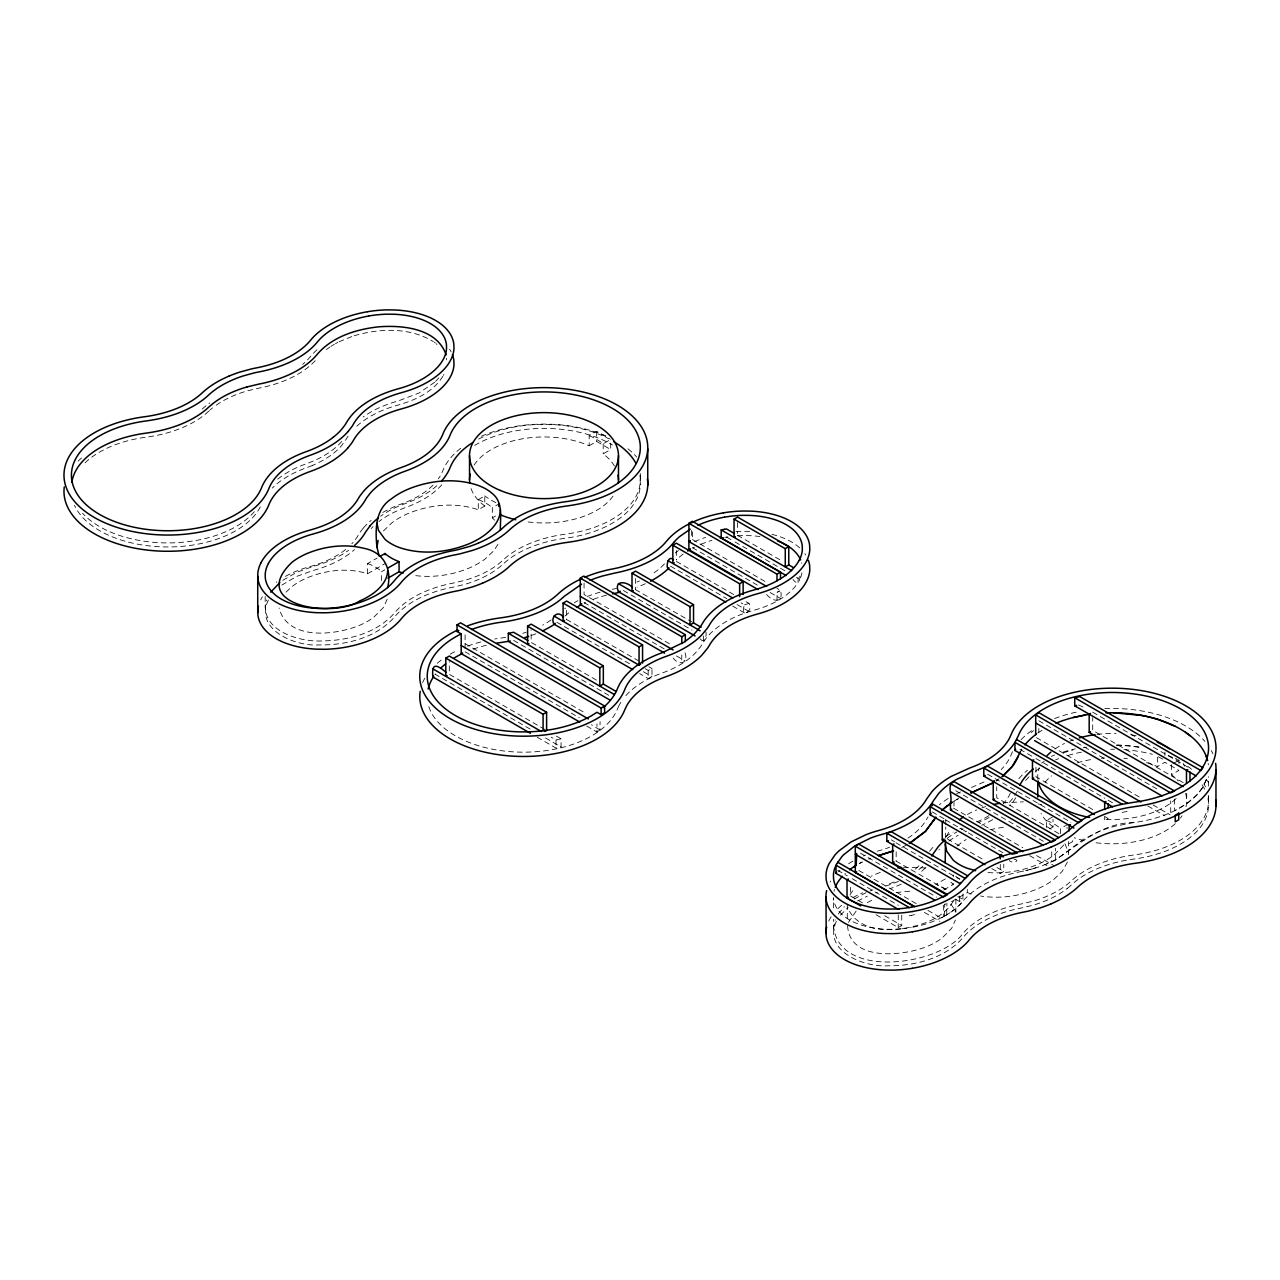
<?xml version="1.0" encoding="UTF-8"?>
<svg xmlns="http://www.w3.org/2000/svg" width="1280" height="1280" viewBox="0 0 1280 1280"><rect width="100%" height="100%" fill="white"/><g stroke="black" fill="none" stroke-linecap="round" stroke-linejoin="round"><path stroke-width="0.75" stroke-dasharray="5 3.75" d="M465.088 648.56L465.088 632.096M584.064 583.056L584.064 594.48L671.36 644.88M586.656 726.048L596.96 732L596.96 723.888M596.96 732L599.904 729.904L600.096 721.648M640.288 478.464L640.288 472.8M746.048 601.664L748.96 603.344C754.08 611.856 739.44 618.512 744.512 604.832L741.248 602.944M766.624 594.544C773.408 602.704 783.968 602.656 780.464 590.368L777.024 588.384M798.096 577.584L798.096 582.448A79.616 45.968 0 0 1 795.056 586.688L793.904 588.032A83.888 48.432 0 0 1 788.896 592.912L787.024 594.464A86.816 50.128 0 0 1 768.096 605.408L765.52 606.448A83.84 48.4 0 0 1 756.864 609.408L754.304 610.144A99.296 57.328 0 0 0 702.272 644.016A87.76 50.672 0 0 1 700.496 646.832L695.392 653.008A93.936 54.24 0 0 1 689.152 658.608A95.568 55.168 0 0 1 662.176 673.008A99.296 57.328 0 0 0 624 697.872M799.776 576.128C800.352 580.08 797.984 586.288 792.976 579.488M1208.208 796.144A96.32 55.616 0 0 1 1133.776 855.008A99.296 57.328 0 0 0 1071.44 880.832L1067.472 884.256A95.04 54.864 0 0 1 1032.896 901.216L1021.232 903.984A99.296 57.328 0 0 0 962.544 934.032C937.328 967.072 830.176 980.496 833.408 919.312M833.408 907.856L833.44 897.616M1055.52 860.464L1051.728 861.6L1051.728 850.176M1055.52 859.744L1055.44 848.272M1068.592 854.736L1068.592 841.632M1170.704 812.56L1170.704 800.96M1174.592 799.152L1174.592 810.752L1186.336 803.904L1196.592 795.216L1202.928 787.088L1207.12 777.92L1202.928 787.088A96.32 55.616 0 0 1 1198.032 793.648L1195.056 796.752A96.32 55.616 0 0 1 1188.208 802.544L1180.336 807.696A96.32 55.616 0 0 1 1133.776 822.576C1102.096 822.704 1080.064 843.968 1055.44 859.696M1208.512 799.296L1208.528 795.536M1208.528 786.112L1208.544 776.704M639.984 475.296A96.32 55.616 0 0 1 565.552 534.16A99.296 57.328 0 0 0 503.2 559.984L499.232 563.408A95.04 54.864 0 0 1 464.672 580.368L452.992 583.136A99.296 57.328 0 0 0 394.32 613.184C376.544 633.28 348.208 640.512 322.224 640.944C298.768 642.208 258.352 630.016 266.608 599.952M446.56 359.76L446.544 358.272M833.408 928.848L835.216 919.792M847.584 925.648C849.504 962.16 904.128 956.064 927.584 946.272A73.104 42.208 0 0 0 941.968 938.144L951.68 928.304L955.408 920.048M801.968 572.816L801.824 573.52A71.664 41.376 0 0 1 800.944 576.56L799.776 579.36L796.368 577.392M387.184 599.2L383.456 607.472L373.744 617.296A73.104 42.208 0 0 1 359.344 625.424C334.752 635.456 287.632 640.8 279.072 608M1067.472 861.984L1062.176 871.424L1053.456 879.76A80.24 46.32 0 0 1 1038.352 888.48C1020.304 896.224 1000.048 899.008 980.608 896.032M946.368 836.832L950.064 829.6M848.464 922.4L856.144 911.072M443.888 374.352L443.392 375.328M836.336 921.376C822.736 951.024 864.016 967.456 887.856 965.808C914.688 965.952 944.144 958.8 962.544 938.08A99.296 57.328 0 0 1 1021.232 908.032L1032.896 905.248A95.04 54.864 0 0 0 1067.424 888.288M618.992 705.584L617.44 709.008A96.32 55.616 0 0 1 520.576 752.144A96.32 55.616 0 0 1 428.528 705.632M268.368 600.048C254.048 629.36 294.944 646.56 318.768 644.944C345.872 645.28 375.712 638.16 394.32 617.232A99.296 57.328 0 0 1 452.992 587.184L464.656 584.416A95.04 54.864 0 0 0 499.184 567.44L503.2 564.032A99.296 57.328 0 0 1 565.552 538.208A96.32 55.616 0 0 0 639.376 476.256M619.2 705.168L620.848 702.304M497.936 544.352L493.952 550.576L485.216 558.912A80.24 46.32 0 0 1 470.128 567.632C452.592 575.152 432.992 578.016 414.064 575.424M442.848 376.288C433.232 391.872 415.504 400.112 398.496 404.944A99.296 57.328 0 0 0 354.576 428.32M849.888 894.864L854.256 888.672M953.296 901.328L948.928 907.52L942.912 913.104A73.072 42.192 0 0 1 927.584 921.952C902.896 931.632 860.48 937.008 847.6 907.632M700.208 638.928C704.88 644.8 707.216 634.208 705.664 631.52M838.304 913.952L844.368 906.736M929.616 851.28L931.872 848.496A100.912 58.256 0 0 1 934.864 845.328M1063.76 844.976L1054.368 854.72A80.176 46.288 0 0 1 1037.12 864.688C1020.704 871.44 1002.576 874.208 984.912 872.272M840.352 915.2L848.08 907.488M943.376 916.8L949.872 912.8A86.72 50.064 0 0 0 952.336 911.088L956.16 908.064A84.576 48.832 0 0 0 958.864 905.616A80.768 46.64 0 0 0 960.704 903.712C976.048 884.592 1000.192 875.392 1023.68 871.056A88.384 51.024 0 0 0 1026.096 870.528L1039.296 866.752A94.288 54.432 0 0 0 1046.512 863.984A95.6 55.2 0 0 0 1051.728 861.6M363.184 528.208L360.128 532.16A95.184 54.96 0 0 0 358.224 535.2A91.856 53.024 0 0 1 351.84 543.744M438.88 377.872L435.616 381.36M363.408 527.936L363.648 527.648A100.912 58.256 0 0 1 371.152 520.416M961.616 902.704L961.28 903.072A83.088 47.968 0 0 1 958.864 905.616M383.408 530.96L392.144 522.608A80.24 46.32 0 0 1 407.232 513.888C429.44 504.544 455.264 501.872 478.304 509.776L484.784 506.032L484.784 495.904L478.304 499.648L478.304 509.776M286.016 592.144L292.032 586.56A73.104 42.208 0 0 1 306.112 578.256C325.264 570.064 347.488 567.408 367.568 573.712L385.024 563.632M208.784 411.104L208.544 411.328A99.296 57.328 0 0 1 146.192 437.168A96.32 55.616 0 0 0 83.168 464.752M564.864 616.064L570.816 611.2M434.72 382.208L418.912 393.056L398.496 400.88A99.296 57.328 0 0 0 363.152 416.992M209.552 410.4L210.608 409.488M211.136 409.04L212.512 407.904M841.6 905.344L840.24 906.496A91.088 52.592 0 0 0 835.392 911.264M957.152 846.064L960.368 843.456A80.24 46.32 0 0 1 966.176 839.536M955.376 911.92L954.88 909.136M1067.472 888.304L1071.44 884.88A99.296 57.328 0 0 1 1133.776 859.056A96.32 55.616 0 0 0 1207.616 797.104M675.28 552.96L678.48 550.544M954.096 909.76L952.336 911.088M326.368 349.6L327.36 348.848M599.904 729.904L591.44 724.752M683.152 554.064L679.616 556.864A83.824 48.4 0 0 0 676.304 559.936M281.824 585.104L296.544 576.448L313.248 570.432A99.296 57.328 0 0 0 354.544 549.552M564.688 608.752L565.616 608.08M327.856 348.496L329.92 347.056M556.784 622.224L631.312 664.736M282.816 580.32L296.544 572.4L313.248 566.384A99.296 57.328 0 0 0 348.608 550.272M685.056 652.784C688.736 663.056 679.392 666.288 673.152 658.08M949.872 912.8L949.232 913.216A85.648 49.44 0 0 1 945.648 915.424A86.016 49.664 0 0 1 941.328 917.744A86.48 49.92 0 0 1 935.392 920.48L932.72 921.568A83.888 48.432 0 0 1 924.256 924.448L921.936 925.12A78.864 45.536 0 0 1 911.392 927.488M330.992 346.352L332.08 345.648M854.192 899.008L866.048 892.656M958.16 798.784A92.432 53.36 0 0 0 957.488 799.152L956.176 799.888A95.696 55.248 0 0 0 953.648 801.408L958.496 798.592M332.64 345.312L334.336 344.304M946.736 914.784L946.896 903.104M367.568 573.712L367.568 563.584L377.088 558.08M474.16 465.024A74.48 42.992 0 0 1 589.168 445.776L589.168 435.632L596.672 431.312L608.08 437.904M589.168 445.776L596.672 441.44L610.704 449.552L610.704 439.424M381.616 580.56L381.616 571.68L384.784 569.856M494.704 520.256L492.336 517.888L492.336 507.76L498.832 504.016M589.168 435.632A74.48 42.992 0 0 1 603.216 443.744L609.216 440.288M492.336 517.888L495.584 516.016M614.512 466.112A74.48 42.992 0 0 0 603.216 453.872L610.704 449.552M566.4 619.408L640.832 662.128M635.296 589.536L691.824 621.92M777.072 592.368L779.552 590.928L777.072 592.368L776.992 600.528M1033.568 730.592L1031.152 732.56M953.536 808.176L1022.816 847.68M895.936 842.768L959.52 879.232M945.552 819.856L1003.792 853.216M895.936 861.024L947.536 890.56M945.552 838.096L945.776 827.024M945.312 878.928L935.792 884.416A39.728 22.944 0 0 1 947.344 890.368M1046.528 827.456L1046.528 820.496L1053.024 816.736M943.728 889.984L953.248 884.48L953.248 883.216M1049.776 828.752L1053.024 826.88L1053.024 819.28M1146.512 762.624A74.48 42.992 0 0 1 1157.408 766.608L1164.896 762.288L1178.944 770.4L1171.44 774.72A74.48 42.992 0 0 1 1178.352 781.008M1060.576 833.664L1060.576 828.592L1067.056 824.848M1172.944 763.728L1178.944 760.256L1178.944 763.632M876.048 914.752L898.24 927.568L901.744 925.536L901.744 914.592M944.4 916.128L944.32 904.576L945.408 903.984M971.392 893.952L967.296 892.592L949.84 902.656L954.528 909.392M991.744 868.56L1000.272 873.488L1003.792 871.472L1003.792 864.176M956.016 899.504L959.44 901.472L962.944 899.456L962.944 893.984M1069.168 843.616L1072.672 841.6L1072.672 837.952M945.232 904.064L944.4 904.544M857.52 901.024L867.328 896.16M335.488 343.648L337.856 342.384M859.264 863.568L862.432 861.92M692.8 548.032L694.464 547.184M645.152 668.672L648.192 670.432L652 668.576L652 676.688L648.192 678.544L639.632 673.6M862.064 862.112L861.328 862.48A85.92 49.6 0 0 0 859.408 863.488M941.328 917.744L943.36 916.704L943.36 905.104M339.072 341.76L352.72 336.208M984.048 781.968L969.712 788.256M901.696 847.392L906.384 845.136M694.576 541.584L701.184 538.944A90.736 52.384 0 0 1 705.6 537.424M312.288 465.52L306.352 467.808A99.296 57.328 0 0 0 272.32 488.048M863.504 855.968L865.52 855.136M700.832 544.256L708.464 541.424A82.832 47.824 0 0 1 711.536 540.48L711.968 540.352M880.272 872.4L875.6 874.24A73.072 42.192 0 0 0 871.28 876.224M870.112 890.96L872.976 889.888M744.512 604.832L748.96 603.344M981.984 807.84L985.744 806.624M875.92 892.944L877.408 892.464M1035.936 867.856L1035.072 868.128M354.208 335.744C379.904 328.208 409.872 327.136 433.392 341.664M1034.208 868.384L1033.328 868.64M600.096 592.16L599.152 592.432A100.896 58.256 0 0 0 586.624 596.768M1032.896 868.768L1029.328 869.744M877.248 851.2L878.304 850.896A91.856 53.024 0 0 0 889.536 847.28M606.464 595.184L602.448 596.288A93.424 53.936 0 0 0 591.648 599.984M537.2 737.216L556.016 748.08L561.072 746.944L561.072 738.832L556.016 739.968L551.168 737.168M1027.952 870.08L1027.024 870.304M989.92 829.696L1006.256 826.64M1078.496 704.96L1086.24 708.432M1122.192 812.384L1127.472 811.376M1023.68 871.056L1022.448 871.312M914.576 914.704L911.392 915.328M911.248 915.344L909.248 915.68M724.784 537.376L727.968 536.864M505.744 637.344L500.464 638.144A103.776 59.904 0 0 0 494.768 639.008M896.08 892.544L910.48 891.104M1133.776 822.576L1115.328 826.144A99.296 57.328 0 0 0 1098.112 831.872L1083.216 839.44L1058.288 858.096A95.216 54.976 0 0 1 1046.56 863.952M1002.96 802.784L1023.424 801.84M901.888 928.784L901.888 928.784A72.448 41.824 0 0 0 904.4 928.512L905.424 928.4A74.976 43.28 0 0 0 911.248 927.504M903.44 867.248L926.528 867.936M900.624 928.912L897.424 929.136A68.16 39.36 0 0 1 893.232 929.312L886.672 929.28A63.12 36.448 0 0 1 883.552 929.136L881.088 928.96A60.832 35.12 0 0 1 876.864 928.496L875.232 928.272A58.064 33.52 0 0 1 870.176 927.408L868.08 926.944A55.376 31.968 0 0 1 858.992 924.288L853.648 922.08A53.424 30.848 0 0 1 842.8 915.152L842.24 914.656A55.376 31.968 0 0 1 837.568 909.328L836.88 908.288A58.048 33.52 0 0 1 835.264 905.2L834.864 904.256A60.848 35.12 0 0 1 834.096 901.824L833.776 900.4A63.136 36.448 0 0 1 833.52 898.592L833.488 898.336M737.632 535.824L738.352 535.792A68.224 39.392 0 0 1 742.56 535.616L749.12 535.648A63.136 36.448 0 0 1 752.224 535.792L754.704 535.968A60.848 35.12 0 0 1 758.912 536.432L759.952 536.56M1038.16 803.872L1041.6 804.704M1175.424 758.24L1176.304 758.736M1178.064 759.76L1178.944 760.256M1092.704 712.16L1188.288 767.344M608.96 438.4L609.824 438.912M1183.168 782.624L1092.704 730.4L1092.704 717.632M737.552 535.328L781.936 560.96M726.544 537.088L733.36 541.008M735.056 542L786.16 571.504M1038.832 720.768L1159.12 790.224M1036.384 737.6L1141.008 798M1153.024 804.944L1170.176 814.848M692.432 539.552L766.656 582.4M1147.792 805.968L1164.944 815.872M692.432 547.648L758.032 585.52M770.112 592.496L780.464 598.48M1019.904 749.264L1032.752 756.688M1035.968 758.544L1104.752 798.256M1108.176 800.24L1113.008 803.024M676.352 561.424L734.576 595.04M1092.704 809.552L1035.968 776.784L1035.968 764.016M1104.752 816.496L1108.176 818.48L1104.672 820.512L1104.672 816.864M670.528 566.176L726.8 598.656M737.024 604.56L748.96 611.456M732.608 606.064L744.512 612.944M987.584 774.224L1070.944 822.352M1058.864 833.616L996.736 797.744L996.736 786.8M623.376 590.512L691.952 630.096M955.76 790.72L1043.408 841.328M953.968 801.12L953.968 807.92M1036.576 855.616L1053.792 865.552M1029.632 855.664L1046.848 865.6M584.064 602.592L664.512 649.04M676.496 655.952L685.056 660.896M932.16 811.872L944.064 818.752M1013.984 859.12C1022.176 860.896 1010.768 863.792 1009.376 860.496M648.848 666.752L652 668.576M947.472 838.96L985.008 860.624M996.96 867.52L1003.792 871.472M643.376 671.712L652 676.688M891.28 839.824L894.528 841.712M596.448 680.112L531.12 642.4L531.12 629.632M957.808 896.48L962.944 899.456M513.6 640.384L608.736 695.312M860.528 853.232L936.528 897.12M858.8 870.48L917.536 904.384M927.888 910.368L941.712 918.352M465.088 643.696L586.256 713.648M924.384 912.4L939.92 921.376M465.088 651.808L579.328 717.76M837.696 870.32L847.328 875.872M852.24 878.72L898.336 905.328M862.48 902.88L850.528 895.968L850.528 885.024M884.672 915.68L901.744 925.536M544.896 729.488L449.312 674.304L449.312 661.536M556.24 736.048L561.072 738.832M434.848 674.064L531.68 729.968M545.504 737.952L561.072 746.944M434.336 342.336L435.264 343.008M436.144 343.712L436.992 344.432M799.712 547.856L798.992 547.232A60.928 35.168 0 0 0 782.192 537.536L781.248 537.168A62.704 36.208 0 0 0 771.104 534.144M950.88 882.112L953.248 884.48M804.88 553.632L805.776 554.96M449.6 349.2L449.968 349.776A65.408 37.76 0 0 1 451.152 351.84M1064.944 843.664L1068.4 852.384M801.744 563.28L801.696 563.104A60.832 35.12 0 0 0 801.616 562.8M1208.176 763.424L1208.368 764.848M1186.704 793.312L1186.704 800.8M1171.44 764.592L1171.44 774.72M1164.896 752.16L1164.896 755.536M1157.408 757.12L1157.408 766.608M1067.056 827.392L1067.056 828.656M1038.832 728.496L1038.832 732.368M1000.272 864.368L1000.272 873.488M967.296 889.424L967.296 892.592M959.44 896L959.44 901.472M955.872 899.152L955.872 912.24M953.248 874.976L953.248 876.88M945.776 819.728L945.776 825.2M898.24 914.8L898.24 927.568M896.16 851.776L896.16 860.896M847.296 904.512L847.296 921.36M737.552 522.56L737.552 533.504M703.616 636.032L703.616 640.896M692.432 531.824L692.432 537.616M691.456 530.416L691.456 538.144M681.744 654.928L681.744 663.04M676.352 550.48L676.352 559.6M648.192 670.432L648.192 678.544M635.52 578.464L635.52 589.408M603.216 443.744L603.216 453.872M596.672 431.312L596.672 441.44M566.624 610.16L566.624 619.28M556.016 739.968L556.016 748.08M265.168 596.56L265.168 608M907.968 838.096A91.856 53.024 0 0 0 926.448 819.552A95.184 54.96 0 0 1 928.112 816.896M852.928 861.12A94.336 54.464 0 0 0 851.328 862.048L850.208 862.736A94.08 54.32 0 0 0 848.016 864.128M838.544 871.552A91.088 52.592 0 0 1 839.92 870.288M830.128 881.952A85.92 49.6 0 0 1 830.64 881.104M1012.544 751.728A103.776 59.904 0 0 0 1011.088 754.96A91.856 53.024 0 0 1 1001.2 769.536M1021.104 739.712A103.776 59.904 0 0 1 1031.984 730.384M1054.576 718.56A103.776 59.904 0 0 1 1078.576 711.696M1104.768 708.608A103.776 59.904 0 0 1 1204.896 741.392M1211.296 750.528A103.776 59.904 0 0 1 1212.848 753.696M948.16 798.512A103.024 59.472 0 0 0 940.64 803.776A100.912 58.256 0 0 0 939.376 804.784M956.704 793.744A103.024 59.472 0 0 1 960.544 791.936M833.984 891.28A71.616 41.344 0 0 1 834.48 889.456M844.72 873.968A83.872 48.432 0 0 1 845.328 873.392M1021.104 750.352A96.32 55.616 0 0 1 1021.968 748.976M1037.84 733.04A96.32 55.616 0 0 1 1043.92 729.168M613.04 496.096A74.48 42.992 0 0 1 525.488 521.6M484.784 506.032A74.48 42.992 0 0 1 470.288 486.064M345.632 549.472A91.856 53.024 0 0 1 310.08 566.544L307.248 567.344A91.328 52.72 0 0 0 297.712 570.624L294.864 571.776A94.256 54.416 0 0 0 283.104 577.696M276.176 582.304A94.256 54.416 0 0 1 276.768 581.856M262.4 596.752A85.92 49.6 0 0 0 260.96 599.328A81.92 47.296 0 0 0 260.688 599.872M460.736 448.256A103.776 59.904 0 0 0 442.864 470.608A91.856 53.024 0 0 1 438.336 478.864M481.408 436.224A103.776 59.904 0 0 1 606.784 436.304M627.936 448.784A103.776 59.904 0 0 1 636.656 457.04M432.96 485.184A91.856 53.024 0 0 1 401.488 503.904A103.024 59.472 0 0 0 382.672 512.512M495.92 502.656A74.48 42.992 0 0 1 484.784 495.904M367.568 563.568A39.728 22.944 0 0 1 381.616 571.68M478.304 499.648A46.848 27.04 0 0 1 492.352 507.76M474.64 445.424A96.32 55.616 0 0 1 612.56 444.944M441.792 484.8A99.296 57.328 0 0 1 405.392 507.568L399.456 509.856A95.04 54.864 0 0 0 378.96 521.536M371.2 528.56A95.04 54.864 0 0 1 373.088 526.624M478.672 439.088A96.32 55.616 0 0 1 608.496 438.656M436.832 485.728A99.296 57.328 0 0 1 405.392 503.504L399.456 505.808A95.04 54.864 0 0 0 380.64 516.224M316.976 349.824A91.328 52.736 0 0 0 312.08 354.672L310.688 356.304A91.856 53.024 0 0 1 302.592 364.352M202.192 409.088A103.008 59.472 0 0 1 209.808 402.88M78.096 461.184A103.776 59.904 0 0 1 81.6 457.952M348.112 436.144A99.296 57.328 0 0 0 346.448 438.816L341.648 445.552A95.04 54.864 0 0 1 312.256 465.488M260.272 506.832A96.32 55.616 0 0 1 166.352 546.96A96.32 55.616 0 0 1 74.48 505.28M216.192 405.2A95.04 54.864 0 0 1 247.072 390.944L258.752 388.176A99.296 57.328 0 0 0 317.424 358.144M254.32 511.696A96.32 55.616 0 0 1 169.248 542.912A96.32 55.616 0 0 1 82.528 513.232M277.728 479.152A99.296 57.328 0 0 1 306.352 463.76L312.288 461.456A95.04 54.864 0 0 0 341.664 441.504M584.208 603.248A95.952 55.392 0 0 1 585.616 602.576M535.872 633.792A99.296 57.328 0 0 1 528.736 636.368M645.344 583.744A99.296 57.328 0 0 1 637.072 587.168M435.264 674.32A96.32 55.616 0 0 1 435.6 673.888M473.12 649.184A96.32 55.616 0 0 1 486.4 645.248M664.464 563.856A91.856 53.024 0 0 1 651.04 574.8M639.456 580.944A91.856 53.024 0 0 1 636.944 582.032M616.512 588.416A91.856 53.024 0 0 1 612.224 589.296M735.92 531.616A78.4 45.264 0 0 1 736.624 531.568L738.752 531.44A75.344 43.504 0 0 1 743.392 531.296L751.136 531.408A70.208 40.528 0 0 1 752.112 531.456M422.592 682.736A103.776 59.904 0 0 1 425.68 676.656M437.264 663.28A103.776 59.904 0 0 1 443.328 658.56M450.192 654.192A103.776 59.904 0 0 1 457.776 650.224M467.68 646.08A103.776 59.904 0 0 1 481.84 641.696M551.056 619.936A91.856 53.024 0 0 1 542.736 625.104M526.288 632.208A91.856 53.024 0 0 1 522.704 633.36M574.32 602.608A103.36 59.68 0 0 1 577.952 600.688M1176.16 798.528A74.48 42.992 0 0 1 1104.544 819.248M1037.936 779.44A74.48 42.992 0 0 1 1039.344 767.664M1055.056 748.928A74.48 42.992 0 0 1 1064.512 743.456M1070.032 741.04A74.48 42.992 0 0 1 1073.024 739.92M1096.976 734.384A74.48 42.992 0 0 1 1116.08 733.536M1131.184 734.896A74.48 42.992 0 0 1 1138.352 736.208M1183.2 763.44A74.48 42.992 0 0 1 1184.56 766.24M1185.584 793.36A74.48 42.992 0 0 1 1185.984 806.752M1182.08 815.728A74.48 42.992 0 0 1 1180.384 818.128M1175.248 823.712A74.48 42.992 0 0 1 1093.712 842.448M1084 840.592A74.48 42.992 0 0 1 1074.144 837.744M1053.024 826.88A74.48 42.992 0 0 1 1041.024 813.408M1045.008 782.288A74.48 42.992 0 0 1 1051.616 775.824M1077.232 762.848A74.48 42.992 0 0 1 1092.88 759.28M1101.36 758.256A74.48 42.992 0 0 1 1104.816 758.016M1123.968 758.336A74.48 42.992 0 0 1 1127.392 758.704M918.944 865.76A91.856 53.024 0 0 1 913.856 870.32M894.112 881.92A91.856 53.024 0 0 1 886.384 884.896M852.928 897.616A94.256 54.416 0 0 1 862.704 892.784M831.168 916.736A85.92 49.6 0 0 0 829.184 920.16A81.92 47.296 0 0 0 828.704 921.184M1018.896 778.688A103.776 59.904 0 0 1 1027.536 770.24M1051.248 756.384A103.776 59.904 0 0 1 1054.576 755.04M1063.184 752.064A103.776 59.904 0 0 1 1075.28 748.88M1116.72 744.992A103.776 59.904 0 0 1 1142.288 747.504M1206.128 779.36A103.776 59.904 0 0 1 1208.4 782.352M1010.384 793.12A91.856 53.024 0 0 1 1003.376 803.696M988.928 815.648A91.856 53.024 0 0 1 977.104 821.824M945.536 836.688A103.024 59.472 0 0 1 953.024 832.144M959.76 828.784A103.024 59.472 0 0 1 961.312 828.08M967.408 814.48A80.176 46.288 0 0 1 976.704 809.888M867.36 902.656A73.104 42.208 0 0 1 874.336 899.104M1046.528 820.496A46.848 27.04 0 0 1 1060.576 828.592M959.936 879.088A46.848 27.04 0 0 1 954.32 875.28M925.408 867.888A99.296 57.328 0 0 1 919.904 872.816M901.232 884.176A99.296 57.328 0 0 1 890.208 888.592M1025.664 780.48A96.32 55.616 0 0 1 1030.176 775.728M1035.504 771.248A96.32 55.616 0 0 1 1040.304 767.872M1055.584 759.872A96.32 55.616 0 0 1 1058.624 758.656M1068.096 755.424A96.32 55.616 0 0 1 1081.408 752.176M1110.688 749.248A96.32 55.616 0 0 1 1114.464 749.264M1123.888 749.648A96.32 55.616 0 0 1 1152.432 754.32M1202.096 784.848A96.32 55.616 0 0 1 1205.488 790.944M1015.728 797.792A99.296 57.328 0 0 1 1010.016 805.648M992.672 819.616A99.296 57.328 0 0 1 981.6 825.248M938.976 849.904A95.04 54.864 0 0 1 939.44 849.408M948.864 841.12A95.04 54.864 0 0 1 958.16 835.28M965.136 831.84A95.04 54.864 0 0 1 966.608 831.2M922.768 866.336A99.296 57.328 0 0 1 916.832 871.12M898.56 881.312A99.296 57.328 0 0 1 885.888 885.952M1041.568 763.008A96.32 55.616 0 0 1 1044.192 761.44M1063.312 752.896A96.32 55.616 0 0 1 1072.976 750.016M1083.136 747.792A96.32 55.616 0 0 1 1086.672 747.184M1116.352 745.248A96.32 55.616 0 0 1 1142.16 747.936M1168.08 755.488A96.32 55.616 0 0 1 1179.456 760.976M1188.24 766.64A96.32 55.616 0 0 1 1191.584 769.28M1203.952 783.824A96.32 55.616 0 0 1 1205.488 786.88M1017.168 791.056A99.296 57.328 0 0 1 1007.648 804.112M989.12 817.552A99.296 57.328 0 0 1 978.992 822.304M947.184 838.32A95.04 54.864 0 0 1 956.848 831.952M961.584 829.456A95.04 54.864 0 0 1 962.992 828.768M1158.384 756.912A74.48 42.992 0 0 1 1164.896 760.256M999.152 778.768L996.048 781.024L999.248 778.816M868.976 858.992L870.272 858.48L868.976 858.992"/><path stroke-width="1.5" d="M579.776 722.08L461.2 653.616L461.2 633.904L457.04 631.504L457.04 624.864L460.544 622.832L604.624 706.016L604.624 712.672L601.12 714.688L596.96 712.288L591.664 715.616A96.32 55.616 0 0 1 452.736 713.984A96.32 55.616 0 0 1 461.184 633.904M632.784 669.632L553.968 624.128C549.84 617.056 558.368 609.36 563.472 617.456M664.56 653.12L580.352 604.496L580.272 578.112L583.792 576.08L685.328 634.704L685.328 641.52L662.16 652.736A99.296 57.328 0 0 0 617.44 688.736A96.32 55.616 0 0 1 603.104 707.648M695.104 635.968L618.4 591.68C613.28 579.136 628.096 581.76 632.48 587.664M757.984 589.552L688.896 549.664L688.896 523.312L692.4 521.296L780.496 572.144L780.496 578.8L774.768 582.016A86.576 49.984 0 0 1 768.096 585.136L765.52 586.192A83.84 48.4 0 0 1 756.864 589.136L754.304 589.872A99.296 57.328 0 0 0 702.272 623.744A87.76 50.672 0 0 1 700.496 626.56L695.392 632.736A93.936 54.24 0 0 1 689.152 638.352A95.6 55.2 0 0 1 685.056 641.36L685.328 641.52M912.352 968.288A82 47.344 0 0 1 905.888 969.216L904.752 969.344A78.368 45.248 0 0 1 899.168 969.84L897.04 969.968A75.392 43.52 0 0 1 892.384 970.128L884.656 970A70.144 40.496 0 0 1 881.712 969.824L878.992 969.6A67.888 39.2 0 0 1 874.352 969.056L872.528 968.8A65.376 37.744 0 0 1 866.992 967.792L864.672 967.28A62.72 36.208 0 0 1 854.672 964.288L853.584 963.888A60.928 35.168 0 0 1 836.784 954.176L836.08 953.552A62.704 36.208 0 0 1 830.912 947.776L830.016 946.448A65.408 37.76 0 0 1 828.272 943.248L827.808 942.192A67.84 39.168 0 0 1 826.88 939.52L826.496 937.936A70.208 40.528 0 0 1 826.192 936.24L825.984 895.296A75.344 43.504 0 0 1 826.24 892.608L826.464 891.376A78.4 45.264 0 0 1 826.64 890.576M1003.312 857.008L930.128 814.752L930.128 806.64L932.16 803.76L1017.392 852.976L1012.4 854.144L930.128 806.64M932.16 805.792L932.16 803.76M952.416 802.192A95.696 55.248 0 0 0 946.672 806.288C957.104 802.08 944.16 785.776 954.048 781.616L1055.44 840.16L1051.728 842.064L950.736 783.76M1073.888 828.096L983.792 776.08L983.792 767.984L987.584 766.112L1081.824 820.528L1078.608 822.72L983.792 767.984M1037.76 797.056L1037.76 782.096M1215.968 806.192L1215.968 769.712M376.992 547.632C375.216 530.512 374.848 509.52 391.216 498.992A80.176 46.288 0 0 1 408.464 489.04C430.32 480.192 455.536 477.712 478.096 485.392A46.752 26.992 0 0 1 492.48 493.68C503.472 502.512 500.128 517.984 500.368 530.144M500.368 509.568C500.416 519.552 493.6 527.968 486.144 533.888A80.176 46.288 0 0 1 468.896 543.84C447.04 552.688 421.824 555.168 399.264 547.504A46.752 26.992 0 0 1 384.896 539.2L378.432 530.272L376.992 523.312M945.216 862.864L945.472 840.512M387.632 570.816C387.456 579.68 381.312 587.024 374.688 592.256A73.072 42.192 0 0 1 359.344 601.104C333.264 618.576 246.592 605.504 292.032 562.24A73.072 42.192 0 0 1 307.36 553.392C325.248 546.032 345.568 543.584 364.448 548.432C383.552 552.256 392.176 568.752 387.648 587.664M378.112 540.384L376.992 546.832L379.04 555.952M899.552 908.56L898.24 909.328L836 873.392L836.592 872.24M1018.352 755.92L1012.16 766.576L1002.256 776.528L1012.16 766.576A99.296 57.328 0 0 0 1018.352 755.92A96.304 55.6 0 0 1 1020.512 751.392M836.688 863.936L841.888 856.624A82.832 47.824 0 0 1 843.536 854.864L855.216 845.664L870.272 838.208A83.824 48.4 0 0 1 878.912 835.248L881.312 834.56A99.296 57.328 0 0 0 933.52 800.64L938.544 793.648A93.424 53.936 0 0 1 946.64 786.048A95.952 55.392 0 0 1 956.512 779.424L973.616 771.648A99.296 57.328 0 0 0 1014.944 742.352L1018.352 735.664A96.32 55.616 0 0 1 1119.472 692.64A96.32 55.616 0 0 1 1208.288 743.92A96.32 55.616 0 0 1 1133.776 802.304L1122.192 804.272A99.296 57.328 0 0 0 1071.44 828.128A95.568 55.168 0 0 1 1046.544 843.68M836.592 864.128L836.048 865.216L909.248 907.584L911.248 907.248M1016.576 739.488L1127.472 803.264M909.248 843.456L925.408 831.408L935.856 817.296L925.408 831.408L910.048 843.104M933.52 820.912L934.16 819.856M1015.632 749.328L1014.944 750.464L1112.64 806.864M530.368 733.264L432.864 676.976C431.744 664.896 434.752 662.448 446.096 672.448M432.864 676.976L433.568 675.872M931.184 813.328L930.128 814.752M270.72 592.176L279.856 582.592M370.096 525.76L365.296 532.496A99.296 57.328 0 0 1 354.544 545.504M348.096 431.504L351.616 426.992A95.184 54.96 0 0 0 353.52 423.952A91.856 53.024 0 0 1 401.664 392.624L404.496 391.808A91.328 52.72 0 0 0 414.032 388.544L416.88 387.392A94.256 54.416 0 0 0 437.68 375.232L439.728 373.504A91.088 52.592 0 0 0 445.152 368.08L446.4 366.592A85.92 49.6 0 0 0 450.784 359.84A81.92 47.296 0 0 0 452.432 356.016L452.656 355.36A78.4 45.264 0 0 0 453.52 352.128L453.728 350.912A75.344 43.504 0 0 0 454 348.224L453.792 343.76A70.208 40.528 0 0 0 453.488 342.064L453.088 340.48A67.84 39.168 0 0 0 452.16 337.808L451.776 336.88A65.408 37.76 0 0 0 449.968 333.552L449.072 332.224A62.704 36.208 0 0 0 443.904 326.448L443.28 325.904A60.928 35.168 0 0 0 426.384 316.112L425.44 315.76A62.72 36.208 0 0 0 415.296 312.72L412.992 312.208A65.376 37.744 0 0 0 407.44 311.2L405.632 310.944A67.888 39.2 0 0 0 400.976 310.4L398.256 310.176A70.144 40.496 0 0 0 395.312 310L387.584 309.872A75.392 43.52 0 0 0 382.928 310.032L380.8 310.16A78.368 45.248 0 0 0 375.216 310.656L374.08 310.784A82 47.344 0 0 0 367.616 311.712M348.096 447.712L351.616 443.2A95.184 54.96 0 0 0 353.52 440.176A91.856 53.024 0 0 1 401.664 408.832L404.496 408.032A91.328 52.72 0 0 0 414.032 404.752L416.88 403.6A94.256 54.416 0 0 0 437.68 391.44L439.728 389.728A91.088 52.592 0 0 0 445.152 384.288L446.4 382.8A85.92 49.6 0 0 0 450.784 376.048A81.92 47.296 0 0 0 452.432 372.24L452.656 371.568A78.4 45.264 0 0 0 453.52 368.352L453.728 367.12A75.344 43.504 0 0 0 454 364.432L453.792 359.968A70.208 40.528 0 0 0 453.488 358.272L453.088 356.704A67.84 39.168 0 0 0 452.432 354.688M674.496 541.584L673.248 543.072A99.296 57.328 0 0 1 614.56 573.104L602.448 576.016A93.424 53.936 0 0 0 590.064 580.352M668.944 567.776L667.952 568.736L725.792 602.128M667.952 568.736C665.776 565.936 668.432 554.56 673.44 559.744M1035.696 714.896L1038.832 712.656L1174.592 791.04L1170.704 792.848L1035.696 714.896L1035.696 734.608M555.184 623.328L553.968 624.128M687.648 551.008L690.144 549.504M780.464 578.784L782.288 577.616A86.48 49.92 0 0 0 787.024 574.192L788.912 572.656A83.888 48.432 0 0 0 793.904 567.76L795.056 566.416A78.864 45.536 0 0 0 799.168 560.336M855.312 865.872L853.488 867.04A86.48 49.92 0 0 0 849.6 869.808M855.312 846.176L858.8 844.128L946.896 894.992L943.36 897.008L855.312 846.176L855.296 872.512L914.016 906.416M576.544 607.408L577.824 606.656A95.952 55.392 0 0 1 581.456 604.64M688.896 541.552L690.144 540.816L688.896 541.552L766.624 586.432M855.296 865.856L856.24 865.312L856.64 853.488M688.896 549.664L690.288 548.848M993.28 782.656L970.816 792.96M690.224 529.184L679.616 536.592A83.824 48.4 0 0 0 674.496 541.584M380.256 556.256L385.024 553.504A46.848 27.04 0 0 0 399.056 561.616L399.056 571.744L387.952 578.16M387.952 568.016L399.056 561.616M457.04 631.504L458.8 630.496M447.12 675.568L445.792 676.336L445.792 658.08L449.312 656.064L546.608 712.24L546.608 730.48L544.848 731.488M471.504 629.504A96.32 55.616 0 0 1 502 622.096A99.296 57.328 0 0 0 564.352 596.256L581.584 584.16M564.432 620.544L563.104 621.312L563.104 603.072L566.624 601.04L642.56 644.88L642.56 663.12M528.928 643.664L527.6 644.416L527.6 626.176L531.12 624.144L603.328 665.84L603.328 684.08L599.824 686.112L599.824 667.872L603.328 665.84M674.16 562.688L672.832 563.456L672.832 545.2L676.352 543.184L743.136 581.744L743.136 594.512M633.312 590.672L632 591.44L632 573.2L635.52 571.168L693.536 604.656L693.536 622.896L701.104 627.28M735.36 536.592L734.048 537.36L734.048 519.12L737.552 517.088L788.768 546.656L788.768 564.896L785.264 566.928L785.264 548.688L788.768 546.656M632 573.2L690.016 606.688L693.536 604.656M672.832 545.2L739.632 583.76L743.136 581.744M563.104 603.072L639.056 646.912L642.56 644.88M688.896 523.312L776.992 574.176L780.496 572.144M693.536 622.896L690.016 624.928L690.016 606.688M445.792 658.08L543.088 714.256L546.608 712.24M580.272 578.112L681.808 636.736L685.328 634.704M639.264 665.024L640.592 664.256M457.04 624.864L601.12 708.048L604.624 706.016M1090.496 713.424L1089.184 714.176L1089.184 732.432L1183.072 786.624M1022.752 851.68L950.464 809.952L950.464 803.136L951.776 802.384M994.544 780.768L993.232 781.536L993.232 799.776L1058.816 837.648M1033.776 759.808L1032.464 760.576L1032.464 778.816L1094.352 814.544M950.464 809.952L951.776 809.2M893.968 843.92L892.656 844.672L892.656 862.912L947.456 894.56M1089.184 732.432L1090.496 731.664M943.584 820.992L942.256 821.76L942.256 840L984.912 864.624M855.296 872.512L856.608 871.744M848.336 878.992L847.024 879.76L847.024 898L860.672 905.888M993.232 799.776L994.544 799.024M1032.464 778.816L1033.776 778.048M892.656 862.912L894.192 862.032M942.256 840L944.016 838.992M847.024 898L848.336 897.248M1001.584 854.496L1000.272 855.248L1000.272 858.896M960.752 882.48L959.44 883.232L886.832 841.312L886.832 833.2L891.28 831.712L967.84 875.92L965.264 878.496L886.832 833.2M1105.984 801.504L1104.672 802.272L1104.672 809.568M1070.48 824.624L1069.168 825.376L1069.168 830.848M1187.792 769.6L1186.48 770.352L1186.48 783.12M992.672 783.12L971.216 792.816M776.992 580.832L776.992 574.176M580.352 604.496L581.728 603.776M461.2 653.616L462.64 652.928M985.232 775.408L983.792 776.08M893.552 850.816L878.368 855.68M893.04 851.072L878.912 855.52M888.512 840.768L886.832 841.312M247.088 386.912L258.752 384.128A99.296 57.328 0 0 0 317.424 354.08C332.672 336.496 356.576 329.136 379.04 326.8C403.168 325.024 437.04 328.432 446.112 354.8M1055.872 723.264A96.304 55.6 0 0 1 1072.976 717.584L1085.344 714.976A96.304 55.6 0 0 1 1089.888 714.272M1072.976 717.584L1085.344 714.976M1074.72 697.728L1079.776 696.592L1202.912 767.68L1200.944 770.592L1074.72 697.728L1074.72 705.824L1196.128 775.92M1074.72 705.824L1076.592 705.376M620.272 591.264L618.4 591.68M720.272 538.256L723.2 537.664M612.416 593.808L614.56 593.376A99.296 57.328 0 0 0 619.2 592.416M786.128 575.536L721.2 538.048L721.2 529.952L724.4 529.328M1046.512 843.712A93.936 54.24 0 0 1 1036.8 847.312L1026.096 850.256A87.76 50.672 0 0 1 1021.232 851.28A99.296 57.328 0 0 0 962.544 881.328L961.296 882.8A83.84 48.4 0 0 1 956.16 887.792L954.352 889.28A86.816 50.128 0 0 1 935.392 900.208L932.72 901.296A83.888 48.432 0 0 1 924.256 904.192L921.936 904.848A79.616 45.968 0 0 1 914.576 906.608L911.392 907.216M993.6 804.464L999.792 803.232M510.304 641.04L502 642.352A96.32 55.616 0 0 0 496.768 643.136M724.528 529.312L726.544 528.976L734.416 533.52M610.448 700.352L508.32 641.392L508.32 633.28L513.6 632.272L527.936 640.56M912.496 911.52L918.112 910.432A87.12 50.304 0 0 0 924.208 908.976L926.784 908.256A91.104 52.608 0 0 0 936.192 905.12L939.168 903.952A94.256 54.416 0 0 0 960.224 891.936L962.224 890.304A91.328 52.736 0 0 0 967.904 884.784L969.28 883.152A91.856 53.024 0 0 1 1023.568 855.36A95.2 54.96 0 0 0 1028.816 854.256L1040.384 851.088A101.344 58.512 0 0 0 1050.864 847.2M909.248 907.584L904.4 908.256A71.664 41.376 0 0 1 899.36 908.736L897.424 908.864A68.16 39.36 0 0 1 893.232 909.04L886.672 909.024A63.12 36.448 0 0 1 883.552 908.864L881.088 908.688A60.832 35.12 0 0 1 876.864 908.24L875.232 908A58.064 33.52 0 0 1 870.176 907.136L868.08 906.672A55.376 31.968 0 0 1 858.992 904.016L858 903.648A53.52 30.896 0 0 1 842.8 894.88L842.24 894.384A55.376 31.968 0 0 1 837.568 889.056L836.784 887.84A58.048 33.52 0 0 1 835.264 884.928L834.864 883.984A60.848 35.12 0 0 1 834.096 881.552L833.776 880.128A63.136 36.448 0 0 1 833.52 878.32L833.456 874.544A68.224 39.392 0 0 1 833.76 872.112L833.984 871.008A71.616 41.344 0 0 1 834.848 868.096L836 865.296L836 873.392M897.856 867.968L901.568 867.424M1105.904 712.88A96.304 55.6 0 0 1 1113.584 712.768C1134.704 713.04 1156.128 716.896 1175.184 726.272A96.304 55.6 0 0 1 1185.456 732.272L1190.384 735.856A96.304 55.6 0 0 1 1207.568 760.608L1206.272 756.32M1113.6 712.768L1141.84 715.456A96.304 55.6 0 0 1 1158.848 719.712L1175.184 726.272M975.664 870.704L967.488 868.336A46.752 26.992 0 0 1 953.12 860.048L946.672 851.12L945.216 844.16M399.056 571.744L403.168 573.104M777.536 540.912L777.792 541.008A53.52 30.896 0 0 1 792.992 549.776L793.632 550.352A55.376 31.968 0 0 1 798.224 555.6L799.008 556.816A58.064 33.52 0 0 1 800.528 559.728L800.624 559.968M734.048 519.12L785.264 548.688M788.768 564.896L793.488 567.632M721.2 529.952L791.68 570.64M1035.696 723.008L1162.048 795.968M1034.592 740.624L1140.928 802.016M1122.192 804.272L1014.944 742.352L1014.944 750.464M667.952 560.624L732.784 598.048M618.4 583.584L700.224 630.816M950.736 791.872L1043.168 845.232M580.352 596.4L673.152 649.968M553.968 616.032L639.056 665.152L639.056 646.912M527.6 626.176L599.824 667.872M603.328 684.08L616.064 691.44M508.32 633.28L614.288 694.464M855.312 854.288L934.72 900.128M837.696 862.208L914.576 906.608M461.2 645.504L588.368 718.928M432.864 668.864L541.376 731.52M1185.504 732.272L1190.384 735.856M825.968 897.072L826.192 899.76A70.208 40.528 0 0 0 826.496 901.456L826.88 903.024A67.84 39.168 0 0 0 827.808 905.712L828.272 906.752A65.408 37.76 0 0 0 830.016 909.968L830.896 911.296A62.704 36.208 0 0 0 836.08 917.072L836.784 917.696A60.928 35.168 0 0 0 853.584 927.392L854.672 927.808A62.72 36.208 0 0 0 864.672 930.784L866.992 931.312A65.376 37.744 0 0 0 872.528 932.32L874.352 932.576A67.68 39.072 0 0 0 877.824 932.992L881.712 933.344A70.144 40.496 0 0 0 884.656 933.52L892.384 933.632A75.392 43.52 0 0 0 897.04 933.488L899.168 933.36A78.368 45.248 0 0 0 904.752 932.864L905.888 932.736A82 47.344 0 0 0 912.352 931.808M260.912 562.928A81.92 47.296 0 0 0 259.312 566.656L259.088 567.312A78.4 45.264 0 0 0 258.24 570.544L258.016 571.76A75.344 43.504 0 0 0 257.744 574.448L257.952 578.912A70.208 40.528 0 0 0 258.256 580.608L258.656 582.192A67.84 39.168 0 0 0 259.584 584.864L260.032 585.92A65.408 37.76 0 0 0 261.776 589.12L262.672 590.448A62.704 36.208 0 0 0 267.856 596.224L268.56 596.848A60.928 35.168 0 0 0 285.36 606.56L286.448 606.96A62.72 36.208 0 0 0 296.448 609.952L298.752 610.464A65.376 37.744 0 0 0 304.304 611.472L306.112 611.728A67.888 39.2 0 0 0 310.768 612.272L313.488 612.496A70.144 40.496 0 0 0 316.432 612.672L324.16 612.8A75.392 43.52 0 0 0 328.816 612.64L330.944 612.512A78.368 45.248 0 0 0 336.528 612.016L337.664 611.888A82 47.344 0 0 0 344.128 610.96A85.872 49.584 0 0 0 355.968 608.4L358.56 607.696A91.104 52.608 0 0 0 367.968 604.56L370.944 603.376A94.256 54.416 0 0 0 391.984 591.36L394 589.728A91.328 52.736 0 0 0 399.664 584.208L401.056 582.576A91.856 53.024 0 0 1 455.344 554.784A95.2 54.96 0 0 0 460.592 553.68L472.16 550.512A101.344 58.512 0 0 0 482.64 546.624A103.008 59.472 0 0 0 509.552 529.808A91.856 53.024 0 0 1 567.216 505.92A103.776 59.904 0 0 0 647.472 443.024A103.776 59.904 0 0 0 551.808 387.792A103.776 59.904 0 0 0 442.864 434.128A91.856 53.024 0 0 1 401.488 467.424A103.024 59.472 0 0 0 372.416 482.928A100.912 58.256 0 0 0 363.648 491.168L360.128 495.68A95.184 54.96 0 0 0 358.224 498.72A91.856 53.024 0 0 1 310.08 530.048L307.248 530.864A91.328 52.72 0 0 0 297.712 534.128L294.864 535.28A94.256 54.416 0 0 0 274.064 547.44L272.016 549.168A91.088 52.592 0 0 0 266.592 554.592L265.36 556.08A85.92 49.6 0 0 0 260.96 562.832M258.416 606.208A78.4 45.264 0 0 0 258.24 607.024L258.016 608.256A75.344 43.504 0 0 0 257.744 610.928L257.952 615.408A70.208 40.528 0 0 0 258.256 617.104L258.656 618.672A67.84 39.168 0 0 0 259.584 621.36L260.032 622.4A65.408 37.76 0 0 0 261.776 625.6L262.672 626.928A62.704 36.208 0 0 0 267.856 632.704L268.56 633.344A60.928 35.168 0 0 0 285.36 643.04L286.448 643.44A62.72 36.208 0 0 0 296.448 646.432L298.752 646.944A65.376 37.744 0 0 0 304.304 647.952L306.112 648.224A67.888 39.2 0 0 0 310.768 648.752L313.488 648.976A70.144 40.496 0 0 0 316.432 649.152L324.16 649.28A75.392 43.52 0 0 0 328.816 649.12L330.944 648.992A78.368 45.248 0 0 0 336.528 648.512L337.664 648.368A82 47.344 0 0 0 344.128 647.456A85.872 49.584 0 0 0 355.968 644.88L358.56 644.176A91.104 52.608 0 0 0 367.968 641.04L370.944 639.856A94.256 54.416 0 0 0 391.984 627.84L394 626.208A91.328 52.736 0 0 0 399.664 620.704L401.056 619.056A91.856 53.024 0 0 1 455.344 591.264A95.2 54.96 0 0 0 460.592 590.16L472.16 586.992A101.344 58.512 0 0 0 482.64 583.104M825.968 933.552L825.984 931.776A75.344 43.504 0 0 1 826.24 929.088L826.464 927.872A78.4 45.264 0 0 1 826.64 927.056M1189.984 771.984L1189.984 781.104M1108.176 803.888L1108.176 807.536M739.632 583.76L739.632 596.544M681.808 636.736L681.808 643.536M647.744 448.864L647.744 485.344M618.48 455.632L618.48 479.952M601.12 708.048L601.12 714.688M543.088 714.256L543.088 730.672M498.832 504.016L498.832 506.544M469.536 455.632L469.536 479.952M385.024 553.504L385.024 554.768M257.728 576.224L257.728 612.704M912.496 931.792A85.872 49.584 0 0 0 924.208 929.248L926.784 928.528A91.104 52.608 0 0 0 936.192 925.392L939.168 924.224A94.256 54.416 0 0 0 960.224 912.208L962.224 910.56A91.328 52.736 0 0 0 967.904 905.056L969.28 903.424A91.856 53.024 0 0 1 1023.568 875.632A95.2 54.96 0 0 0 1028.816 874.528L1040.384 871.344A101.344 58.512 0 0 0 1050.864 867.456M1050.896 867.44A103.008 59.472 0 0 0 1077.776 850.656A91.856 53.024 0 0 1 1135.456 826.768A103.776 59.904 0 0 0 1215.632 763.344M835.216 887.344A74.944 43.28 0 0 1 836.592 884.4A78.896 45.552 0 0 1 840.736 878.24L841.888 876.896A83.872 48.432 0 0 1 842.416 876.304M853.504 867.04A85.92 49.6 0 0 1 856.496 865.152M1024.928 744.88A96.304 55.6 0 0 1 1036.432 734.064M912.352 911.536A82 47.344 0 0 1 905.888 912.464L904.896 912.576A78.368 45.248 0 0 1 899.168 913.088L897.04 913.216A75.392 43.52 0 0 1 892.384 913.36L884.656 913.248A70.144 40.496 0 0 1 881.712 913.072L878.992 912.848A67.888 39.2 0 0 1 874.352 912.304L872.528 912.048A65.376 37.744 0 0 1 866.992 911.04L864.672 910.528A62.72 36.208 0 0 1 854.672 907.536L853.584 907.12A60.928 35.168 0 0 1 836.784 897.424L836.08 896.8A62.704 36.208 0 0 1 830.912 891.024L830.016 889.696A65.408 37.76 0 0 1 828.272 886.496L827.808 885.44A67.84 39.168 0 0 1 826.88 882.752L826.496 881.184A70.208 40.528 0 0 1 826.192 879.488L825.984 875.024A75.344 43.504 0 0 1 826.24 872.336L826.464 871.104A78.4 45.264 0 0 1 827.312 867.888L827.536 867.232A81.92 47.296 0 0 1 829.152 863.504L834.816 855.168A90.736 52.384 0 0 1 839.232 850.656L851.04 841.952L865.936 834.704A91.312 52.72 0 0 1 875.488 831.424L878.304 830.624A91.856 53.024 0 0 0 926.448 799.296L931.872 791.744A100.896 58.256 0 0 1 940.592 783.536A103.36 59.68 0 0 1 951.248 776.384L969.712 768A91.856 53.024 0 0 0 1009.072 738.96L1011.088 734.688A103.776 59.904 0 0 1 1120.032 688.352A103.776 59.904 0 0 1 1215.712 743.6A103.776 59.904 0 0 1 1135.456 806.496L1128.064 807.664A91.856 53.024 0 0 0 1077.776 830.384A103.008 59.472 0 0 1 1050.896 847.168M515.776 519.744A74.48 42.992 0 0 1 500.544 514.88M469.776 483.408A74.48 42.992 0 0 1 470.24 474.016M618.016 475.168A74.48 42.992 0 0 1 618.256 483.232M482.672 583.072A103.008 59.472 0 0 0 509.552 566.288A91.856 53.024 0 0 1 567.216 542.4A103.776 59.904 0 0 0 647.408 478.992M478.32 543.104A95.568 55.168 0 0 0 503.2 527.552A99.296 57.328 0 0 1 565.552 501.728A96.32 55.616 0 0 0 640.048 443.344A96.32 55.616 0 0 0 551.248 392.08A96.32 55.616 0 0 0 450.128 435.088A99.296 57.328 0 0 1 405.392 471.088A95.568 55.184 0 0 0 378.448 485.456A93.424 53.936 0 0 0 370.32 493.072L367.072 497.264A87.712 50.64 0 0 0 365.296 500.064A99.296 57.328 0 0 1 313.248 533.952L310.688 534.672A83.824 48.4 0 0 0 302.048 537.632L299.472 538.672A86.832 50.128 0 0 0 280.528 549.616L278.656 551.168A83.872 48.432 0 0 0 273.648 556.048L272.512 557.392A78.896 45.552 0 0 0 268.4 563.488M478.288 543.136A93.936 54.24 0 0 1 468.576 546.736L457.872 549.68A87.76 50.672 0 0 1 452.992 550.704A99.296 57.328 0 0 0 394.32 580.752L393.056 582.224A83.84 48.4 0 0 1 387.936 587.216L386.128 588.704A86.816 50.128 0 0 1 367.168 599.648L364.496 600.72A83.888 48.432 0 0 1 356.032 603.616L353.696 604.272A78.864 45.536 0 0 1 343.168 606.64M343.024 606.672A74.976 43.28 0 0 1 337.2 607.552L336.304 607.664A71.664 41.376 0 0 1 331.12 608.176L329.2 608.304A68.16 39.36 0 0 1 324.992 608.48L318.448 608.448A63.12 36.448 0 0 1 315.328 608.288L312.864 608.112A60.832 35.12 0 0 1 308.64 607.664L306.992 607.44A58.064 33.52 0 0 1 301.952 606.56L299.856 606.112A55.376 31.968 0 0 1 290.752 603.456L289.776 603.088A53.52 30.896 0 0 1 274.56 594.304L274.096 593.872A55.376 31.968 0 0 1 269.328 588.48L268.544 587.28A58.048 33.52 0 0 1 267.04 584.368L266.64 583.408A60.848 35.12 0 0 1 265.856 580.976L265.536 579.552A63.136 36.448 0 0 1 265.28 577.76L265.232 573.968A68.224 39.392 0 0 1 265.536 571.536L265.76 570.432A71.616 41.344 0 0 1 266.608 567.52L266.832 566.928A74.944 43.28 0 0 1 268.368 563.568M473.344 442.16A96.32 55.616 0 0 0 450.128 467.52A99.296 57.328 0 0 1 441.792 480.752M613.872 441.68A96.32 55.616 0 0 1 635.728 462.976M370.08 525.76A95.04 54.864 0 0 1 378.4 517.904M64.272 486.88A103.776 59.904 0 0 0 152.208 550.592A103.776 59.904 0 0 0 268.88 504.768A91.856 53.024 0 0 1 310.256 471.472A103.024 59.472 0 0 0 339.328 455.952A100.912 58.256 0 0 0 348.096 447.712M367.472 311.728A85.872 49.584 0 0 0 355.776 314.272L353.184 314.976A91.104 52.608 0 0 0 343.776 318.112L340.8 319.296A94.256 54.416 0 0 0 319.76 331.312L317.744 332.944A91.328 52.736 0 0 0 312.08 338.464L310.688 340.096A91.856 53.024 0 0 1 256.416 367.888A95.2 54.96 0 0 0 251.152 368.992L239.6 372.16A101.344 58.512 0 0 0 229.104 376.048M229.072 376.08A103.008 59.472 0 0 0 202.192 392.864A91.856 53.024 0 0 1 144.528 416.752A103.776 59.904 0 0 0 64.272 479.648A103.776 59.904 0 0 0 159.952 534.88A103.776 59.904 0 0 0 268.88 488.544A91.856 53.024 0 0 1 310.256 455.248A103.024 59.472 0 0 0 339.328 439.744A100.912 58.256 0 0 0 348.096 431.504M333.344 437.2A93.424 53.936 0 0 0 341.424 429.6L344.688 425.408A87.712 50.64 0 0 0 346.448 422.608A99.296 57.328 0 0 1 398.496 388.72L401.056 388A83.824 48.4 0 0 0 409.696 385.04L412.272 384A86.832 50.128 0 0 0 431.216 373.056L433.088 371.504A83.872 48.432 0 0 0 438.096 366.624L439.232 365.28A78.896 45.552 0 0 0 443.344 359.184A74.944 43.28 0 0 0 444.912 355.744L445.136 355.152A71.616 41.344 0 0 0 445.984 352.24L446.208 351.136A68.224 39.392 0 0 0 446.512 348.704L446.464 344.912A63.136 36.448 0 0 0 446.208 343.12L445.888 341.696A60.848 35.12 0 0 0 445.104 339.264L444.768 338.432A58.048 33.52 0 0 0 443.2 335.392L442.416 334.192A55.376 31.968 0 0 0 437.808 328.928L437.264 328.432A53.52 30.896 0 0 0 421.968 319.584L420.992 319.216A55.376 31.968 0 0 0 411.888 316.56L409.792 316.112A58.064 33.52 0 0 0 404.752 315.232L403.104 315.008A60.832 35.12 0 0 0 398.88 314.56L396.416 314.384A63.12 36.448 0 0 0 393.312 314.224L386.752 314.192A68.16 39.36 0 0 0 382.544 314.368L380.624 314.512A71.664 41.376 0 0 0 375.568 314.992L374.672 315.104A74.976 43.28 0 0 0 368.72 316M333.296 437.216A95.568 55.184 0 0 1 306.352 451.6A99.296 57.328 0 0 0 261.616 487.584A96.32 55.616 0 0 1 160.512 530.592A96.32 55.616 0 0 1 71.696 479.328A96.32 55.616 0 0 1 146.192 420.944A99.296 57.328 0 0 0 208.544 395.12A95.568 55.168 0 0 1 233.424 379.568A93.936 54.24 0 0 1 243.168 375.936L253.872 372.992A87.76 50.672 0 0 1 258.752 371.968A99.296 57.328 0 0 0 317.424 341.92L318.688 340.448A83.84 48.4 0 0 1 323.808 335.456L325.616 333.968A86.816 50.128 0 0 1 344.576 323.024L347.248 321.952A83.888 48.432 0 0 1 355.728 319.056L358.048 318.4A78.864 45.536 0 0 1 368.592 316.032M247.072 386.896A95.04 54.864 0 0 0 212.56 403.872L208.544 407.28A99.296 57.328 0 0 1 146.192 433.104A96.32 55.616 0 0 0 71.792 482.4M723.28 512.88A85.92 49.6 0 0 0 711.584 515.408L709.008 516.128A91.088 52.592 0 0 0 699.6 519.264L696.624 520.448A94.256 54.416 0 0 0 675.568 532.448L673.568 534.096A91.328 52.72 0 0 0 667.888 539.6L666.496 541.232A91.856 53.024 0 0 1 612.224 569.024A95.184 54.96 0 0 0 606.96 570.128L599.152 572.16A100.912 58.256 0 0 0 584.928 577.2M723.44 512.848A81.92 47.296 0 0 1 729.888 511.92L731.04 511.792A78.4 45.264 0 0 1 736.624 511.296L738.752 511.184A75.344 43.504 0 0 1 743.392 511.024L751.136 511.136A70.208 40.528 0 0 1 754.064 511.312L756.8 511.536A67.84 39.168 0 0 1 761.44 512.08L763.248 512.336A65.408 37.76 0 0 1 768.8 513.344L771.104 513.872A62.704 36.208 0 0 1 781.12 516.848L782.192 517.264A60.928 35.168 0 0 1 799.008 526.96L799.712 527.584A62.72 36.208 0 0 1 804.88 533.36L805.776 534.704A65.376 37.744 0 0 1 807.52 537.904L807.984 538.944A67.888 39.2 0 0 1 808.912 541.632L809.296 543.2A70.144 40.496 0 0 1 809.6 544.896L809.808 549.36A75.392 43.52 0 0 1 809.536 552.048L809.36 553.12A78.368 45.248 0 0 1 808.464 556.496L808.24 557.168A82 47.344 0 0 1 806.64 560.896M806.608 560.976A85.872 49.584 0 0 1 802.208 567.728L800.976 569.216A91.104 52.608 0 0 1 795.536 574.656L793.504 576.368A94.256 54.416 0 0 1 772.688 588.528L769.856 589.68A91.328 52.736 0 0 1 760.304 592.96L757.472 593.76A91.856 53.024 0 0 0 709.344 625.104A95.2 54.96 0 0 1 707.424 628.128L701.92 634.8A101.344 58.512 0 0 1 695.2 640.864A103.008 59.472 0 0 1 666.08 656.4A91.856 53.024 0 0 0 624.688 689.696A103.776 59.904 0 0 1 468.88 727.216A103.776 59.904 0 0 1 457.776 629.952M467.68 625.808A103.776 59.904 0 0 1 500.336 617.904A91.856 53.024 0 0 0 558.016 594.016A103.024 59.472 0 0 1 581.744 578.608M668.592 568.384A99.296 57.328 0 0 1 650.528 581.184M554.624 624.16A99.296 57.328 0 0 1 542.608 630.88M528.736 636.368A99.296 57.328 0 0 1 525.04 637.52M799.2 560.256A74.976 43.28 0 0 0 800.736 556.896L800.944 556.304A71.664 41.376 0 0 0 801.792 553.392L802.032 552.272A68.16 39.36 0 0 0 802.336 549.84L802.272 546.064A63.12 36.448 0 0 0 802.016 544.272L801.696 542.832A60.832 35.12 0 0 0 800.912 540.4L800.528 539.456A58.064 33.52 0 0 0 799.008 536.544L798.224 535.328A55.376 31.968 0 0 0 793.632 530.08L793.072 529.584A53.52 30.896 0 0 0 777.792 520.736L776.8 520.368A55.376 31.968 0 0 0 767.696 517.712L765.6 517.264A58.048 33.52 0 0 0 760.56 516.384L758.912 516.16A60.848 35.12 0 0 0 754.704 515.712L752.224 515.52A63.136 36.448 0 0 0 749.12 515.376L742.56 515.344A68.224 39.392 0 0 0 738.352 515.52L736.432 515.648A71.616 41.344 0 0 0 731.392 516.144L730.48 516.256A74.944 43.28 0 0 0 724.528 517.152M724.4 517.168A78.896 45.552 0 0 0 713.856 519.552L711.536 520.208A83.872 48.432 0 0 0 703.072 523.088L700.384 524.176A86.48 49.92 0 0 0 697.84 525.28M428.112 689.056A96.32 55.616 0 0 1 433.712 676.512M440.592 668.32A96.32 55.616 0 0 1 445.648 663.856M454.064 658.048A96.32 55.616 0 0 1 462.368 653.616M808.368 560.224A67.888 39.2 0 0 1 808.912 561.904L809.296 563.472A70.144 40.496 0 0 1 809.6 565.168L809.808 569.632A75.392 43.52 0 0 1 809.536 572.32L809.328 573.552A78.368 45.248 0 0 1 808.464 576.768L808.272 577.344A82 47.344 0 0 1 806.64 581.152L804.8 584.384A87.12 50.304 0 0 1 802.208 588L800.976 589.488A91.104 52.608 0 0 1 795.536 594.928L793.504 596.64A94.256 54.416 0 0 1 772.688 608.8L769.856 609.952A91.328 52.736 0 0 1 760.304 613.232L757.472 614.032A91.856 53.024 0 0 0 709.344 645.36A95.2 54.96 0 0 1 707.424 648.4L701.92 655.072A101.344 58.512 0 0 1 695.2 661.136A103.008 59.472 0 0 1 666.08 676.672A91.856 53.024 0 0 0 626.72 705.696L624.688 709.968A103.776 59.904 0 0 1 507.328 755.728A103.776 59.904 0 0 1 420.192 691.264M1089.648 817.456A74.48 42.992 0 0 1 1038.16 780.912M1047.12 755.616A74.48 42.992 0 0 1 1050.864 752.112M1079.328 737.904A74.48 42.992 0 0 1 1095.12 734.624M1157.232 742.224A74.48 42.992 0 0 1 1169.408 748.928M912.496 968.272A85.872 49.584 0 0 0 924.208 965.728L926.784 965.024A91.104 52.608 0 0 0 936.192 961.888L939.168 960.704A94.256 54.416 0 0 0 960.224 948.688L962.224 947.056A91.328 52.736 0 0 0 967.904 941.536L969.28 939.904A91.856 53.024 0 0 1 1023.568 912.112A95.2 54.96 0 0 0 1028.816 911.008L1040.384 907.84A101.344 58.512 0 0 0 1050.864 903.952M1050.896 903.92A103.008 59.472 0 0 0 1077.776 887.136A91.856 53.024 0 0 1 1135.456 863.248A103.776 59.904 0 0 0 1215.632 799.84M959.456 819.84A80.176 46.288 0 0 1 963.312 817.04M931.856 856.016A99.296 57.328 0 0 0 933.52 853.344L938.336 846.608A95.04 54.864 0 0 1 944.96 840.112M1019.712 785.344A96.32 55.616 0 0 1 1033.28 768.944M941.824 810.496L946.64 806.304A94.784 54.72 0 0 0 944.416 808.144L941.824 810.496M1178.752 813.152L1175.232 815.184L1175.232 821.824L1178.752 819.792L1178.752 813.152M500.304 490.448A74.48 42.992 0 0 0 618.08 460.08A74.48 42.992 0 0 0 513.632 416.368A74.48 42.992 0 0 0 500.304 490.448"/></g></svg>
